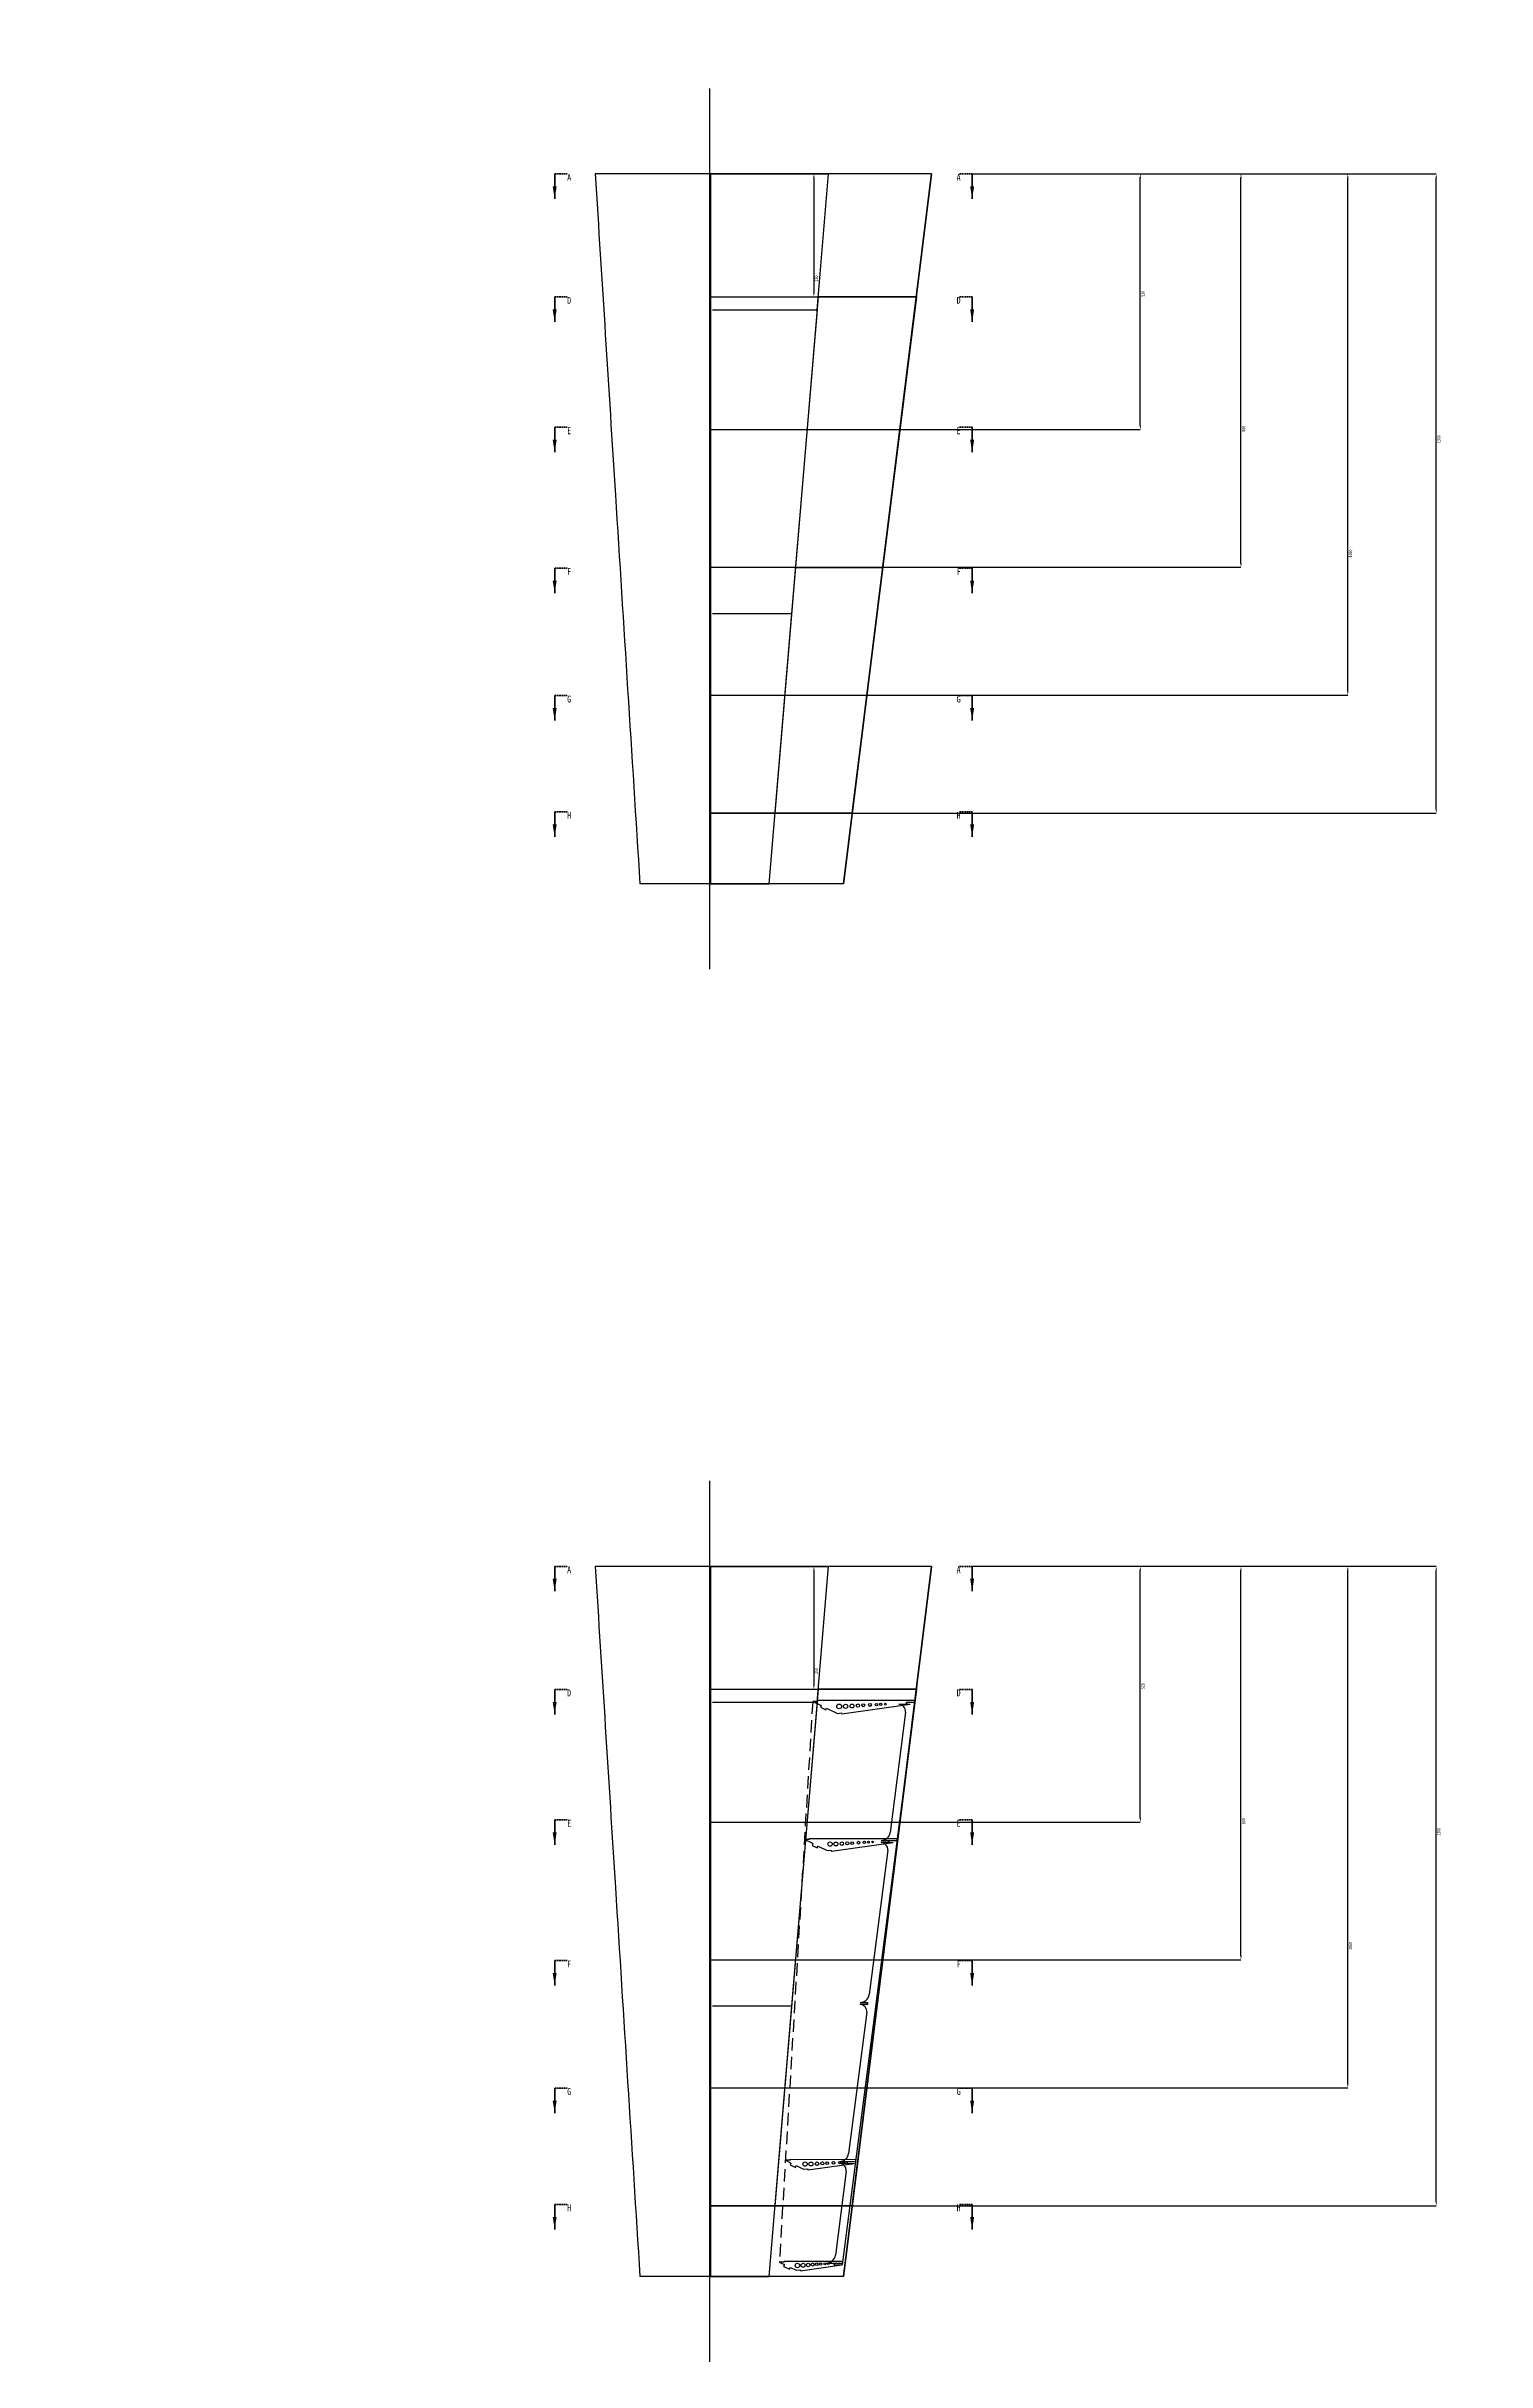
# Model space of a CAD drawing. Header units: millimetres. Extents: x -440 to 4144, y -2607 to 1682.
# Drawn here: x 1024 to 2488, y -2607 to -254 of the extents above; entities that cross this region are included whole.
import ezdxf

# ---------------------------------------------------------------- set-up
doc = ezdxf.new("R2010")
doc.units = ezdxf.units.MM
doc.header["$PDSIZE"] = -1
doc.linetypes.add('DASHED', pattern=[19.05, 12.7, -6.35])
doc.linetypes.add('HIDDEN', pattern=[1.905, 1.27, -0.635])
for name, color, linetype in [('10', 7, 'Continuous'), ('111', 140, 'DASHED'), ('7', 1, 'Continuous'), ('LAYER01', 7, 'Continuous')]:
    doc.layers.add(name, color=color, linetype=linetype)
doc.layers.add('剖面线层', color=2, linetype='Continuous', lineweight=25)
doc.layers.add('细线层', color=4, linetype='Continuous', lineweight=25)
doc.styles.add('SLDTEXTSTYLE5', font='TXT', dxfattribs={"width": 0.7})
doc.dimstyles.new('SLDDIMSTYLE0', dxfattribs={"dimtxt": 3.5, "dimasz": 4.08, "dimexe": 0, "dimexo": 0.0625, "dimgap": 0.875, "dimtad": 2, "dimlfac": 2, "dimrnd": 1e-09, "dimzin": 12, "dimdsep": 46, "dimtxsty": 'SLDTEXTSTYLE5', "dimsah": 1, "dimcen": 0.09, "dimadec": 0, "dimazin": 3, "dimtfac": 1, "dimtofl": 0, "dimtmove": 0, "dimatfit": 3, "dimfxl": 1, "dimfrac": 2, "dimtolj": 1, "dimtzin": 12, "dimarcsym": 0})

# ---------------------------------------------------------------- blocks, each defined once
blk = doc.blocks.new('*D8')
at = {"layer": '10', "color": 0, "lineweight": -2, "transparency": 16777216}
for p, q in [((1699.5, -383.5), (1804.5, -383.5)), ((1804.5, -387.6), (1804.5, -504.5)), ((1699.5, -508.5), (1804.5, -508.5))]:
    blk.add_line(p, q, dxfattribs=at)
at = {"layer": '10', "color": 0, "transparency": 16777216}
for points in [[(1803.8, -387.6), (1805.2, -387.6), (1804.5, -383.5)], [(1803.8, -504.5), (1805.2, -504.5), (1804.5, -508.5)]]:
    blk.add_solid(points, dxfattribs=at)
at = {"layer": 'Defpoints', "color": 0, "transparency": 16777216}
for p in [(1699.4, -383.5), (1699.4, -508.5), (1804.5, -508.5)]:
    blk.add_point(p, dxfattribs=at)
at = {"layer": '10', "color": 0, "transparency": 16777216, "insert": (1805.3, -489.9), "char_height": 3.5, "attachment_point": 2, "rotation": 90, "style": 'SLDTEXTSTYLE5'}
blk.add_mtext('\\A1;250', dxfattribs=at)
blk = doc.blocks.new('*D9')
at = {"layer": '10', "color": 0, "lineweight": -2, "transparency": 16777216}
for p, q in [((1965.4, -383.5), (2136.3, -383.5)), ((2136.3, -639.5), (2136.3, -387.6)), ((1699.5, -643.5), (2136.3, -643.5))]:
    blk.add_line(p, q, dxfattribs=at)
at = {"layer": '10', "color": 0, "transparency": 16777216}
for points in [[(2135.6, -387.6), (2137, -387.6), (2136.3, -383.5)], [(2135.6, -639.5), (2137, -639.5), (2136.3, -643.5)]]:
    blk.add_solid(points, dxfattribs=at)
at = {"layer": 'Defpoints', "color": 0, "transparency": 16777216}
for p in [(1965.4, -383.5), (2136.3, -383.5), (1699.4, -643.5)]:
    blk.add_point(p, dxfattribs=at)
at = {"layer": '10', "color": 0, "transparency": 16777216, "insert": (2137.2, -505.4), "char_height": 3.5, "attachment_point": 2, "rotation": 90, "style": 'SLDTEXTSTYLE5'}
blk.add_mtext('\\A1;520', dxfattribs=at)
blk = doc.blocks.new('*D10')
at = {"layer": '10', "color": 0, "lineweight": -2, "transparency": 16777216}
for p, q in [((1965.4, -383.5), (2238.6, -383.5)), ((2238.6, -779.5), (2238.6, -387.6)), ((1699.5, -783.5), (2238.6, -783.5))]:
    blk.add_line(p, q, dxfattribs=at)
at = {"layer": '10', "color": 0, "transparency": 16777216}
for points in [[(2238, -387.6), (2239.3, -387.6), (2238.6, -383.5)], [(2238, -779.5), (2239.3, -779.5), (2238.6, -783.5)]]:
    blk.add_solid(points, dxfattribs=at)
at = {"layer": 'Defpoints', "color": 0, "transparency": 16777216}
for p in [(1965.4, -383.5), (2238.6, -383.5), (1699.4, -783.5)]:
    blk.add_point(p, dxfattribs=at)
at = {"layer": '10', "color": 0, "transparency": 16777216, "insert": (2239.5, -642.6), "char_height": 3.5, "attachment_point": 2, "rotation": 90, "style": 'SLDTEXTSTYLE5'}
blk.add_mtext('\\A1;800', dxfattribs=at)
blk = doc.blocks.new('*D11')
at = {"layer": '10', "color": 0, "lineweight": -2, "transparency": 16777216}
for p, q in [((1965.4, -383.5), (2347.2, -383.5)), ((2347.2, -909.5), (2347.2, -387.6)), ((1699.5, -913.5), (2347.2, -913.5))]:
    blk.add_line(p, q, dxfattribs=at)
at = {"layer": '10', "color": 0, "transparency": 16777216}
for points in [[(2346.5, -387.6), (2347.9, -387.6), (2347.2, -383.5)], [(2346.5, -909.5), (2347.9, -909.5), (2347.2, -913.5)]]:
    blk.add_solid(points, dxfattribs=at)
at = {"layer": 'Defpoints', "color": 0, "transparency": 16777216}
for p in [(1965.4, -383.5), (2347.2, -383.5), (1699.4, -913.5)]:
    blk.add_point(p, dxfattribs=at)
at = {"layer": '10', "color": 0, "transparency": 16777216, "insert": (2348.1, -769.4), "char_height": 3.5, "attachment_point": 2, "rotation": 90, "style": 'SLDTEXTSTYLE5'}
blk.add_mtext('\\A1;1060', dxfattribs=at)
blk = doc.blocks.new('*D12')
at = {"layer": '10', "color": 0, "lineweight": -2, "transparency": 16777216}
for p, q in [((1965.4, -383.5), (2437.1, -383.5)), ((2437.1, -1029.5), (2437.1, -387.6)), ((1699.5, -1033.5), (2437.1, -1033.5))]:
    blk.add_line(p, q, dxfattribs=at)
at = {"layer": '10', "color": 0, "transparency": 16777216}
for points in [[(2436.4, -387.6), (2437.7, -387.6), (2437.1, -383.5)], [(2436.4, -1029.5), (2437.7, -1029.5), (2437.1, -1033.5)]]:
    blk.add_solid(points, dxfattribs=at)
at = {"layer": 'Defpoints', "color": 0, "transparency": 16777216}
for p in [(1965.4, -383.5), (2437.1, -383.5), (1699.4, -1033.5)]:
    blk.add_point(p, dxfattribs=at)
at = {"layer": '10', "color": 0, "transparency": 16777216, "insert": (2437.9, -653.2), "char_height": 3.5, "attachment_point": 2, "rotation": 90, "style": 'SLDTEXTSTYLE5'}
blk.add_mtext('\\A1;1300', dxfattribs=at)
blk = doc.blocks.new('*D14')
at = {"layer": '10', "color": 0, "lineweight": -2, "transparency": 16777216}
for p, q in [((1699.5, -1799), (1804.5, -1799)), ((1804.5, -1803.1), (1804.5, -1919.9)), ((1699.5, -1924), (1804.5, -1924))]:
    blk.add_line(p, q, dxfattribs=at)
at = {"layer": '10', "color": 0, "transparency": 16777216}
for points in [[(1803.8, -1803.1), (1805.2, -1803.1), (1804.5, -1799)], [(1803.8, -1919.9), (1805.2, -1919.9), (1804.5, -1924)]]:
    blk.add_solid(points, dxfattribs=at)
at = {"layer": 'Defpoints', "color": 0, "transparency": 16777216}
for p in [(1699.4, -1799), (1699.4, -1924), (1804.5, -1924)]:
    blk.add_point(p, dxfattribs=at)
at = {"layer": '10', "color": 0, "transparency": 16777216, "insert": (1805.3, -1905.3), "char_height": 3.5, "attachment_point": 2, "rotation": 90, "style": 'SLDTEXTSTYLE5'}
blk.add_mtext('\\A1;250', dxfattribs=at)
blk = doc.blocks.new('*D15')
at = {"layer": '10', "color": 0, "lineweight": -2, "transparency": 16777216}
for p, q in [((1965.4, -1799), (2136.3, -1799)), ((2136.3, -2054.9), (2136.3, -1803.1)), ((1699.5, -2059), (2136.3, -2059))]:
    blk.add_line(p, q, dxfattribs=at)
at = {"layer": '10', "color": 0, "transparency": 16777216}
for points in [[(2135.6, -1803.1), (2137, -1803.1), (2136.3, -1799)], [(2135.6, -2054.9), (2137, -2054.9), (2136.3, -2059)]]:
    blk.add_solid(points, dxfattribs=at)
at = {"layer": 'Defpoints', "color": 0, "transparency": 16777216}
for p in [(1965.4, -1799), (2136.3, -1799), (1699.4, -2059)]:
    blk.add_point(p, dxfattribs=at)
at = {"layer": '10', "color": 0, "transparency": 16777216, "insert": (2137.2, -1920.9), "char_height": 3.5, "attachment_point": 2, "rotation": 90, "style": 'SLDTEXTSTYLE5'}
blk.add_mtext('\\A1;520', dxfattribs=at)
blk = doc.blocks.new('*D16')
at = {"layer": '10', "color": 0, "lineweight": -2, "transparency": 16777216}
for p, q in [((1965.4, -1799), (2238.6, -1799)), ((2238.6, -2194.9), (2238.6, -1803.1)), ((1699.5, -2199), (2238.6, -2199))]:
    blk.add_line(p, q, dxfattribs=at)
at = {"layer": '10', "color": 0, "transparency": 16777216}
for points in [[(2238, -1803.1), (2239.3, -1803.1), (2238.6, -1799)], [(2238, -2194.9), (2239.3, -2194.9), (2238.6, -2199)]]:
    blk.add_solid(points, dxfattribs=at)
at = {"layer": 'Defpoints', "color": 0, "transparency": 16777216}
for p in [(1965.4, -1799), (2238.6, -1799), (1699.4, -2199)]:
    blk.add_point(p, dxfattribs=at)
at = {"layer": '10', "color": 0, "transparency": 16777216, "insert": (2239.5, -2058.1), "char_height": 3.5, "attachment_point": 2, "rotation": 90, "style": 'SLDTEXTSTYLE5'}
blk.add_mtext('\\A1;800', dxfattribs=at)
blk = doc.blocks.new('*D17')
at = {"layer": '10', "color": 0, "lineweight": -2, "transparency": 16777216}
for p, q in [((3401.2, -399.9), (3506.2, -399.9)), ((3506.2, -404), (3506.2, -520.8)), ((3401.2, -524.9), (3506.2, -524.9)), ((1965.4, -1799), (2347.2, -1799)), ((2347.2, -2324.9), (2347.2, -1803.1)), ((1699.5, -2329), (2347.2, -2329))]:
    blk.add_line(p, q, dxfattribs=at)
at = {"layer": '10', "color": 0, "transparency": 16777216}
for points in [[(3505.5, -404), (3506.9, -404), (3506.2, -399.9)], [(3505.5, -520.8), (3506.9, -520.8), (3506.2, -524.9)], [(2346.5, -1803.1), (2347.9, -1803.1), (2347.2, -1799)], [(2346.5, -2324.9), (2347.9, -2324.9), (2347.2, -2329)]]:
    blk.add_solid(points, dxfattribs=at)
at = {"layer": 'Defpoints', "color": 0, "transparency": 16777216}
for p in [(3401.1, -399.9), (3401.1, -524.9), (3506.2, -524.9), (1965.4, -1799), (2347.2, -1799), (1699.4, -2329)]:
    blk.add_point(p, dxfattribs=at)
at = {"layer": '10', "color": 0, "transparency": 16777216, "char_height": 3.5, "attachment_point": 2, "rotation": 90, "style": 'SLDTEXTSTYLE5'}
for s, insert in [('\\A1;250', (3507.1, -506.2)), ('\\A1;1060', (2348.1, -2184.9))]:
    blk.add_mtext(s, dxfattribs=dict(at, insert=insert))
blk = doc.blocks.new('*D18')
at = {"layer": '10', "color": 0, "lineweight": -2, "transparency": 16777216}
for p, q in [((3667.2, -399.9), (3838.1, -399.9)), ((3838.1, -655.8), (3838.1, -404)), ((3401.2, -659.9), (3838.1, -659.9)), ((1965.4, -1799), (2437.1, -1799)), ((2437.1, -2444.9), (2437.1, -1803.1)), ((1699.5, -2449), (2437.1, -2449))]:
    blk.add_line(p, q, dxfattribs=at)
at = {"layer": '10', "color": 0, "transparency": 16777216}
for points in [[(3837.4, -404), (3838.7, -404), (3838.1, -399.9)], [(3837.4, -655.8), (3838.7, -655.8), (3838.1, -659.9)], [(2436.4, -1803.1), (2437.7, -1803.1), (2437.1, -1799)], [(2436.4, -2444.9), (2437.7, -2444.9), (2437.1, -2449)]]:
    blk.add_solid(points, dxfattribs=at)
at = {"layer": 'Defpoints', "color": 0, "transparency": 16777216}
for p in [(3667.1, -399.9), (3838.1, -399.9), (3401.1, -659.9), (1965.4, -1799), (2437.1, -1799), (1699.4, -2449)]:
    blk.add_point(p, dxfattribs=at)
at = {"layer": '10', "color": 0, "transparency": 16777216, "char_height": 3.5, "attachment_point": 2, "rotation": 90, "style": 'SLDTEXTSTYLE5'}
for s, insert in [('\\A1;520', (3838.9, -521.7)), ('\\A1;1300', (2437.9, -2068.7))]:
    blk.add_mtext(s, dxfattribs=dict(at, insert=insert))
blk = doc.blocks.new('*D21')
at = {"layer": '10', "color": 0, "lineweight": -2, "transparency": 16777216}
for p, q in [((323.5, 788.7), (428.5, 788.7)), ((428.5, 784.6), (428.5, 667.8)), ((428.5, 663.7), (428.5, 663.7)), ((3667.2, -399.9), (4138.8, -399.9)), ((4138.8, -1045.8), (4138.8, -404)), ((3401.2, -1049.9), (4138.8, -1049.9))]:
    blk.add_line(p, q, dxfattribs=at)
at = {"layer": '10', "color": 0, "transparency": 16777216}
for points in [[(427.8, 784.6), (429.2, 784.6), (428.5, 788.7)], [(427.8, 667.8), (429.2, 667.8), (428.5, 663.7)], [(4138.1, -404), (4139.5, -404), (4138.8, -399.9)], [(4138.1, -1045.8), (4139.5, -1045.8), (4138.8, -1049.9)]]:
    blk.add_solid(points, dxfattribs=at)
at = {"layer": 'Defpoints', "color": 0, "transparency": 16777216}
for p in [(323.4, 788.7), (428.5, 663.7), (428.5, 663.7), (3667.1, -399.9), (4138.8, -399.9), (3401.1, -1049.9)]:
    blk.add_point(p, dxfattribs=at)
at = {"layer": '10', "color": 0, "transparency": 16777216, "char_height": 3.5, "rotation": 90, "style": 'SLDTEXTSTYLE5'}
for s, insert, attachment_point in [('\\A1;250', (431.2, 726.2), 5), ('\\A1;1300', (4139.7, -669.5), 2)]:
    blk.add_mtext(s, dxfattribs=dict(at, insert=insert, attachment_point=attachment_point))

msp = doc.modelspace()

# ---------------------------------------------------------------- linework, layer by layer
at = {"color": 7, "linetype": 'HIDDEN', "lineweight": 35}
for p, q in [((1541.0307, -383.5354), (1553.7307, -383.5354)), ((1965.3705, -383.5354), (1952.6705, -383.5354)), ((1541.0307, -508.6493), (1553.7307, -508.6493)), ((1965.3705, -508.6493), (1952.6705, -508.6493)), ((1541.0307, -641.1934), (1553.7307, -641.1934)), ((1965.3705, -641.1934), (1952.6705, -641.1934)), ((1541.0307, -784.265), (1553.7307, -784.265)), ((1965.3705, -784.265), (1952.6705, -784.265)), ((1541.0307, -913.8748), (1553.7307, -913.8748)), ((1965.3705, -913.8748), (1952.6705, -913.8748)), ((1541.0307, -1032.1556), (1553.7307, -1032.1556)), ((1965.3705, -1032.1556), (1952.6705, -1032.1556)), ((1541.0307, -1799.0092), (1553.7307, -1799.0092)), ((1965.3705, -1799.0092), (1952.6705, -1799.0092)), ((1541.0307, -1924.1231), (1553.7307, -1924.1231)), ((1965.3705, -1924.1231), (1952.6705, -1924.1231)), ((1541.0307, -2056.6671), (1553.7307, -2056.6671)), ((1965.3705, -2056.6671), (1952.6705, -2056.6671)), ((1541.0307, -2199.7387), (1553.7307, -2199.7387)), ((1965.3705, -2199.7387), (1952.6705, -2199.7387)), ((1541.0307, -2329.3486), (1553.7307, -2329.3486)), ((1965.3705, -2329.3486), (1952.6705, -2329.3486)), ((1541.0307, -2447.6294), (1553.7307, -2447.6294)), ((1965.3705, -2447.6294), (1952.6705, -2447.6294))]:
    msp.add_line(p, q, dxfattribs=at)
at = {"color": 7, "linetype": 'Continuous', "lineweight": 35}
for p, q in [((1541.0307, -383.5354), (1541.0307, -408.9354)), ((1965.3705, -383.5354), (1965.3705, -408.9354)), ((1541.0307, -508.6493), (1541.0307, -534.0493)), ((1965.3705, -508.6493), (1965.3705, -534.0493)), ((1541.0307, -641.1934), (1541.0307, -666.5934)), ((1965.3705, -641.1934), (1965.3705, -666.5934)), ((1541.0307, -784.265), (1541.0307, -809.665)), ((1965.3705, -784.265), (1965.3705, -809.665)), ((1541.0307, -913.8748), (1541.0307, -939.2748)), ((1965.3705, -913.8748), (1965.3705, -939.2748)), ((1541.0307, -1032.1556), (1541.0307, -1057.5556)), ((1965.3705, -1032.1556), (1965.3705, -1057.5556)), ((1541.0307, -1799.0092), (1541.0307, -1824.4092)), ((1965.3705, -1799.0092), (1965.3705, -1824.4092)), ((1541.0307, -1924.1231), (1541.0307, -1949.5231)), ((1965.3705, -1924.1231), (1965.3705, -1949.5231)), ((1541.0307, -2056.6671), (1541.0307, -2082.0671)), ((1965.3705, -2056.6671), (1965.3705, -2082.0671)), ((1541.0307, -2199.7387), (1541.0307, -2225.1387)), ((1965.3705, -2199.7387), (1965.3705, -2225.1387)), ((1541.0307, -2329.3486), (1541.0307, -2354.7486)), ((1965.3705, -2329.3486), (1965.3705, -2354.7486)), ((1541.0307, -2447.6294), (1541.0307, -2473.0294)), ((1965.3705, -2447.6294), (1965.3705, -2473.0294))]:
    msp.add_line(p, q, dxfattribs=at)
at = {"color": 7, "linetype": 'Continuous', "lineweight": 25}
for p, q in [((1699.393, -383.5354), (1699.393, -1105.267)), ((1924.1863, -383.5354), (1834.6029, -1105.267)), ((1834.6068, -1105.267), (1924.1863, -383.5354)), ((1699.393, -1799.0092), (1699.393, -2520.7408)), ((1924.1863, -1799.0092), (1834.6029, -2520.7408)), ((1834.6068, -2520.7408), (1924.1863, -1799.0092))]:
    msp.add_line(p, q, dxfattribs=at)
for p, q in [((1803.2711, -1936.257), (1812.0448, -1940.5362)), ((1808.0526, -1936.2755), (1803.2711, -1936.257)), ((1808.0568, -1935.1924), (1808.0526, -1936.2755)), ((1812.0448, -1940.5362), (1811.1681, -1942.3338)), ((1811.1681, -1942.3338), (1816.5867, -1944.9766)), ((1816.5867, -1944.9766), (1817.4635, -1943.179)), ((1817.4635, -1943.179), (1828.371, -1948.499)), ((1828.371, -1948.499), (1832.6653, -1947.9436)), ((1832.6653, -1947.9436), (1832.818, -1949.0026)), ((1799.6101, -2076.6703), (1794.8287, -2076.6517)), ((1799.6143, -2075.5871), (1799.6101, -2076.6703)), ((1803.4786, -2080.8706), (1802.6019, -2082.6682)), ((1802.6019, -2082.6682), (1807.9947, -2085.2984)), ((1807.9947, -2085.2984), (1808.8714, -2083.5009)), ((1817.9408, -2087.9243), (1822.235, -2087.3688)), ((1822.235, -2087.3688), (1822.3878, -2088.4279)), ((1780.2823, -2402.7462), (1775.501, -2402.7091)), ((1780.2907, -2401.6631), (1780.2823, -2402.7462)), ((1781.2351, -2405.5334), (1780.3513, -2407.3275)), ((1780.3513, -2407.3275), (1785.7339, -2409.9787)), ((1785.7339, -2409.9787), (1786.6176, -2408.1845)), ((1794.0274, -2411.8342), (1798.3237, -2411.2954)), ((1798.3237, -2411.2954), (1798.4723, -2412.355)), ((1769.3768, -2506.255), (1774.6913, -2508.8471)), ((1774.1582, -2506.2736), (1769.3768, -2506.255)), ((1773.8146, -2510.6447), (1774.6913, -2508.8471)), ((1773.8146, -2510.6447), (1779.837, -2513.582)), ((1774.1624, -2505.1904), (1774.1582, -2506.2736)), ((1779.837, -2513.582), (1780.7137, -2511.7844)), ((1780.7137, -2511.7844), (1786.47, -2514.5919)), ((1786.47, -2514.5919), (1790.7642, -2514.0365)), ((1790.7642, -2514.0365), (1790.9169, -2515.0955))]:
    msp.add_line(p, q)
for centre, radius in [((1830.2266, -1941.4062), 2.433), ((1836.678, -1941.3204), 2.1747), ((1843.2436, -1941.0073), 1.9313), ((1849.2342, -1940.5856), 1.7229), ((1854.635, -1940.2379), 1.5021), ((1861.4693, -1939.8184), 1.5021), ((1868.1185, -1939.5651), 1.2655), ((1872.4676, -1939.269), 1.0897), ((1877.1229, -1939.0749), 0.9341), ((1820.935, -2081.3598), 2.2462), ((1826.891, -2081.2806), 2.0077), ((1832.9525, -2080.9916), 1.783), ((1838.4831, -2080.6023), 1.5906), ((1843.4692, -2080.2812), 1.3868), ((1849.7786, -2079.894), 1.3868), ((1855.9173, -2079.6601), 1.1683), ((1859.9325, -2079.3868), 1.006), ((1864.2303, -2079.2076), 0.8624), ((1795.5667, -2406.6117), 2.2462), ((1801.523, -2406.5504), 2.0077), ((1807.5853, -2406.2796), 1.783), ((1813.117, -2405.907), 1.5906), ((1818.1041, -2405.601), 1.3868), ((1824.4147, -2405.2328), 1.3868), ((1830.554, -2405.0175), 1.1683), ((1834.57, -2404.7562), 1.006), ((1787.7764, -2509.6895), 2.2462), ((1793.5637, -2509.5054), 2.0077), ((1798.7197, -2509.1213), 1.783), ((1803.1959, -2508.7169), 1.5906), ((1807.5636, -2508.48), 1.3868), ((1811.3501, -2508.2827), 1.1683), ((1815.5112, -2508.122), 1.006), ((1819.0926, -2507.8972), 0.8624)]:
    msp.add_circle(centre, radius)
for points, knots in [([(1582.2255, -383.5354), (1589.0757, -492.3915), (1604.2151, -732.9679), (1619.3567, -973.5459), (1627.647, -1105.267)], [0, 0, 0, 0, 0.452480436, 1, 1, 1, 1]), ([(1699.393, -383.5354), (1694.4994, -383.5354), (1684.7126, -383.5354), (1670.0753, -383.5354), (1655.5374, -383.5354), (1642.9307, -383.5354), (1632.2374, -383.5354), (1623.4155, -383.5354), (1614.7526, -383.5354), (1606.3357, -383.5354), (1599.0925, -383.5354), (1592.9613, -383.5354), (1588.7859, -383.5354), (1585.6891, -383.5354), (1583.8423, -383.5354), (1582.7517, -383.5354), (1582.2068, -383.5354), (1582.283, -383.5354), (1582.3016, -383.5354)], [0, 0, 0, 0, 0.114421215, 0.228833627, 0.343243313, 0.457649044, 0.529566803, 0.601482366, 0.673394331, 0.745295811, 0.817191143, 0.868258885, 0.919316085, 0.944854729, 0.970376397, 0.983140887, 0.995898702, 1, 1, 1, 1]), ([(1924.1863, -383.5354), (1923.0503, -383.5354), (1921.0675, -383.5354), (1918.2596, -383.5354), (1915.7672, -383.5354), (1913.2816, -383.5354), (1910.7895, -383.5354), (1908.2929, -383.5354), (1905.7926, -383.5354), (1903.2915, -383.5354), (1899.9552, -383.5354), (1895.7904, -383.5354), (1890.7986, -383.5354), (1885.8109, -383.5354), (1880.8275, -383.5354), (1875.8446, -383.5354), (1870.8617, -383.5354), (1865.8856, -383.5354), (1860.9166, -383.5354), (1855.9517, -383.5354), (1850.9792, -383.5354), (1845.9966, -383.5354), (1840.9983, -383.5354), (1835.9823, -383.5354), (1830.9812, -383.5354), (1825.9949, -383.5354), (1821.0243, -383.5354), (1816.0348, -383.5354), (1811.0259, -383.5354), (1805.9991, -383.5354), (1800.9545, -383.5354), (1795.9203, -383.5354), (1790.8991, -383.5354), (1785.8931, -383.5354), (1780.8756, -383.5354), (1775.8477, -383.5354), (1770.8096, -383.5354), (1765.7623, -383.5354), (1760.7173, -383.5354), (1755.6766, -383.5354), (1750.6414, -383.5354), (1745.6023, -383.5354), (1740.5596, -383.5354), (1735.5131, -383.5354), (1730.4628, -383.5354), (1725.407, -383.5354), (1720.3479, -383.5354), (1715.2861, -383.5354), (1708.3009, -383.5354), (1703.0046, -383.5354), (1699.393, -383.5354)], [0, 0, 0, 0, 0.015987774, 0.027603423, 0.039037682, 0.050468654, 0.061901065, 0.073332522, 0.084764442, 0.096196547, 0.107635555, 0.13049922, 0.153355397, 0.176207116, 0.199054455, 0.221907143, 0.24476251, 0.267624717, 0.290371373, 0.313115788, 0.335849145, 0.358586315, 0.381317376, 0.404055046, 0.426798515, 0.449053993, 0.471304814, 0.493555415, 0.515804196, 0.538055804, 0.560305634, 0.58256543, 0.604458081, 0.626342623, 0.64822472, 0.670106377, 0.69199188, 0.713881813, 0.735775608, 0.757534826, 0.779287847, 0.80103746, 0.82278231, 0.844525637, 0.866279057, 0.888033004, 0.909820868, 0.931599156, 0.953379782, 1, 1, 1, 1]), ([(1699.393, -1105.267), (1696.9785, -1105.267), (1692.1487, -1105.267), (1684.9411, -1105.267), (1677.7597, -1105.267), (1670.6271, -1105.267), (1663.6032, -1105.267), (1656.7049, -1105.267), (1649.9682, -1105.267), (1643.4174, -1105.267), (1638.1157, -1105.267), (1633.9771, -1105.267), (1631.4379, -1105.267), (1629.5424, -1105.267), (1628.459, -1105.267), (1627.8117, -1105.267), (1627.6432, -1105.267), (1627.6552, -1105.267), (1627.6593, -1105.267)], [0, 0, 0, 0, 0.091282733, 0.182593983, 0.273904169, 0.365213485, 0.456521338, 0.546197327, 0.635867441, 0.725521707, 0.815154966, 0.866098502, 0.917031831, 0.942508088, 0.967954439, 0.980675575, 0.993358599, 1, 1, 1, 1]), ([(1834.6029, -1105.267), (1833.663, -1105.267), (1832.1075, -1105.267), (1829.9179, -1105.267), (1828.0276, -1105.267), (1826.0901, -1105.267), (1824.1116, -1105.267), (1822.1003, -1105.267), (1820.0703, -1105.267), (1818.0274, -1105.267), (1815.9784, -1105.267), (1813.9252, -1105.267), (1811.8697, -1105.267), (1809.8157, -1105.267), (1807.7645, -1105.267), (1805.7194, -1105.267), (1803.6849, -1105.267), (1801.6561, -1105.267), (1799.632, -1105.267), (1797.6074, -1105.267), (1795.5836, -1105.267), (1793.5661, -1105.267), (1791.5578, -1105.267), (1789.5626, -1105.267), (1787.5785, -1105.267), (1785.6045, -1105.267), (1783.6415, -1105.267), (1781.6873, -1105.267), (1779.7373, -1105.267), (1777.7935, -1105.267), (1775.8487, -1105.267), (1773.9043, -1105.267), (1771.9582, -1105.267), (1770.0095, -1105.267), (1768.0572, -1105.267), (1766.1012, -1105.267), (1764.1422, -1105.267), (1762.179, -1105.267), (1760.2129, -1105.267), (1758.2411, -1105.267), (1756.2656, -1105.267), (1754.2834, -1105.267), (1752.2951, -1105.267), (1750.2996, -1105.267), (1748.2995, -1105.267), (1746.2926, -1105.267), (1744.2789, -1105.267), (1742.2574, -1105.267), (1740.2302, -1105.267), (1738.1982, -1105.267), (1736.1628, -1105.267), (1734.1239, -1105.267), (1732.083, -1105.267), (1730.0396, -1105.267), (1727.9959, -1105.267), (1725.9509, -1105.267), (1723.9053, -1105.267), (1721.8596, -1105.267), (1719.8133, -1105.267), (1717.7678, -1105.267), (1715.723, -1105.267), (1713.6788, -1105.267), (1711.6366, -1105.267), (1709.5953, -1105.267), (1707.5563, -1105.267), (1705.5191, -1105.267), (1702.7983, -1105.267), (1700.7567, -1105.267), (1699.393, -1105.267)], [0, 0, 0, 0, 0.021867996, 0.036012504, 0.050482126, 0.065293002, 0.080397989, 0.095745459, 0.111246988, 0.126833271, 0.142460904, 0.158149523, 0.173846365, 0.189536055, 0.205222915, 0.220855512, 0.236404571, 0.251884218, 0.267342951, 0.282811523, 0.29828455, 0.313684191, 0.328989952, 0.344186772, 0.359235084, 0.374199734, 0.38905302, 0.403778455, 0.418429608, 0.433029539, 0.447541333, 0.462051728, 0.476527693, 0.490970629, 0.505409573, 0.519851961, 0.534267937, 0.548677804, 0.563091264, 0.577496319, 0.591911719, 0.6063353, 0.620784083, 0.635258709, 0.649753866, 0.664250057, 0.678789842, 0.693374353, 0.707975566, 0.722597265, 0.737228603, 0.751868965, 0.766511895, 0.781157323, 0.795806802, 0.81042998, 0.825067448, 0.839698589, 0.854306279, 0.868926856, 0.883521629, 0.898100686, 0.91269097, 0.92723223, 0.941783414, 0.956317678, 0.970820089, 1, 1, 1, 1]), ([(1582.2255, -1799.0092), (1589.0757, -1907.8653), (1604.2151, -2148.4416), (1619.3567, -2389.0196), (1627.647, -2520.7408)], [0, 0, 0, 0, 0.452480436, 1, 1, 1, 1]), ([(1699.393, -1799.0092), (1694.4994, -1799.0092), (1684.7126, -1799.0092), (1670.0753, -1799.0092), (1655.5374, -1799.0092), (1642.9307, -1799.0092), (1632.2374, -1799.0092), (1623.4155, -1799.0092), (1614.7526, -1799.0092), (1606.3357, -1799.0092), (1599.0925, -1799.0092), (1592.9613, -1799.0092), (1588.7859, -1799.0092), (1585.6891, -1799.0092), (1583.8423, -1799.0092), (1582.7517, -1799.0092), (1582.2068, -1799.0092), (1582.283, -1799.0092), (1582.3016, -1799.0092)], [0, 0, 0, 0, 0.114421215, 0.228833627, 0.343243313, 0.457649044, 0.529566803, 0.601482366, 0.673394331, 0.745295811, 0.817191143, 0.868258885, 0.919316085, 0.944854729, 0.970376397, 0.983140887, 0.995898702, 1, 1, 1, 1]), ([(1924.1863, -1799.0092), (1923.0503, -1799.0092), (1921.0675, -1799.0092), (1918.2596, -1799.0092), (1915.7672, -1799.0092), (1913.2816, -1799.0092), (1910.7895, -1799.0092), (1908.2929, -1799.0092), (1905.7926, -1799.0092), (1903.2915, -1799.0092), (1899.9552, -1799.0092), (1895.7904, -1799.0092), (1890.7986, -1799.0092), (1885.8109, -1799.0092), (1880.8275, -1799.0092), (1875.8446, -1799.0092), (1870.8617, -1799.0092), (1865.8856, -1799.0092), (1860.9166, -1799.0092), (1855.9517, -1799.0092), (1850.9792, -1799.0092), (1845.9966, -1799.0092), (1840.9983, -1799.0092), (1835.9823, -1799.0092), (1830.9812, -1799.0092), (1825.9949, -1799.0092), (1821.0243, -1799.0092), (1816.0348, -1799.0092), (1811.0259, -1799.0092), (1805.9991, -1799.0092), (1800.9545, -1799.0092), (1795.9203, -1799.0092), (1790.8991, -1799.0092), (1785.8931, -1799.0092), (1780.8756, -1799.0092), (1775.8477, -1799.0092), (1770.8096, -1799.0092), (1765.7623, -1799.0092), (1760.7173, -1799.0092), (1755.6766, -1799.0092), (1750.6414, -1799.0092), (1745.6023, -1799.0092), (1740.5596, -1799.0092), (1735.5131, -1799.0092), (1730.4628, -1799.0092), (1725.407, -1799.0092), (1720.3479, -1799.0092), (1715.2861, -1799.0092), (1708.3009, -1799.0092), (1703.0046, -1799.0092), (1699.393, -1799.0092)], [0, 0, 0, 0, 0.015987774, 0.027603423, 0.039037682, 0.050468654, 0.061901065, 0.073332522, 0.084764442, 0.096196547, 0.107635555, 0.13049922, 0.153355397, 0.176207116, 0.199054455, 0.221907143, 0.24476251, 0.267624717, 0.290371373, 0.313115788, 0.335849145, 0.358586315, 0.381317376, 0.404055046, 0.426798515, 0.449053993, 0.471304814, 0.493555415, 0.515804196, 0.538055804, 0.560305634, 0.58256543, 0.604458081, 0.626342623, 0.64822472, 0.670106377, 0.69199188, 0.713881813, 0.735775608, 0.757534826, 0.779287847, 0.80103746, 0.82278231, 0.844525637, 0.866279057, 0.888033004, 0.909820868, 0.931599156, 0.953379782, 1, 1, 1, 1]), ([(1699.393, -2520.7408), (1696.9785, -2520.7408), (1692.1487, -2520.7408), (1684.9411, -2520.7408), (1677.7597, -2520.7408), (1670.6271, -2520.7408), (1663.6032, -2520.7408), (1656.7049, -2520.7408), (1649.9682, -2520.7408), (1643.4174, -2520.7408), (1638.1157, -2520.7408), (1633.9771, -2520.7408), (1631.4379, -2520.7408), (1629.5424, -2520.7408), (1628.459, -2520.7408), (1627.8117, -2520.7408), (1627.6432, -2520.7408), (1627.6552, -2520.7408), (1627.6593, -2520.7408)], [0, 0, 0, 0, 0.091282733, 0.182593983, 0.273904169, 0.365213485, 0.456521338, 0.546197327, 0.635867441, 0.725521707, 0.815154966, 0.866098502, 0.917031831, 0.942508088, 0.967954439, 0.980675575, 0.993358599, 1, 1, 1, 1]), ([(1834.6029, -2520.7408), (1833.663, -2520.7408), (1832.1075, -2520.7408), (1829.9179, -2520.7408), (1828.0276, -2520.7408), (1826.0901, -2520.7408), (1824.1116, -2520.7408), (1822.1003, -2520.7408), (1820.0703, -2520.7408), (1818.0274, -2520.7408), (1815.9784, -2520.7408), (1813.9252, -2520.7408), (1811.8697, -2520.7408), (1809.8157, -2520.7408), (1807.7645, -2520.7408), (1805.7194, -2520.7408), (1803.6849, -2520.7408), (1801.6561, -2520.7408), (1799.632, -2520.7408), (1797.6074, -2520.7408), (1795.5836, -2520.7408), (1793.5661, -2520.7408), (1791.5578, -2520.7408), (1789.5626, -2520.7408), (1787.5785, -2520.7408), (1785.6045, -2520.7408), (1783.6415, -2520.7408), (1781.6873, -2520.7408), (1779.7373, -2520.7408), (1777.7935, -2520.7408), (1775.8487, -2520.7408), (1773.9043, -2520.7408), (1771.9582, -2520.7408), (1770.0095, -2520.7408), (1768.0572, -2520.7408), (1766.1012, -2520.7408), (1764.1422, -2520.7408), (1762.179, -2520.7408), (1760.2129, -2520.7408), (1758.2411, -2520.7408), (1756.2656, -2520.7408), (1754.2834, -2520.7408), (1752.2951, -2520.7408), (1750.2996, -2520.7408), (1748.2995, -2520.7408), (1746.2926, -2520.7408), (1744.2789, -2520.7408), (1742.2574, -2520.7408), (1740.2302, -2520.7408), (1738.1982, -2520.7408), (1736.1628, -2520.7408), (1734.1239, -2520.7408), (1732.083, -2520.7408), (1730.0396, -2520.7408), (1727.9959, -2520.7408), (1725.9509, -2520.7408), (1723.9053, -2520.7408), (1721.8596, -2520.7408), (1719.8133, -2520.7408), (1717.7678, -2520.7408), (1715.723, -2520.7408), (1713.6788, -2520.7408), (1711.6366, -2520.7408), (1709.5953, -2520.7408), (1707.5563, -2520.7408), (1705.5191, -2520.7408), (1702.7983, -2520.7408), (1700.7567, -2520.7408), (1699.393, -2520.7408)], [0, 0, 0, 0, 0.021867996, 0.036012504, 0.050482126, 0.065293002, 0.080397989, 0.095745459, 0.111246988, 0.126833271, 0.142460904, 0.158149523, 0.173846365, 0.189536055, 0.205222915, 0.220855512, 0.236404571, 0.251884218, 0.267342951, 0.282811523, 0.29828455, 0.313684191, 0.328989952, 0.344186772, 0.359235084, 0.374199734, 0.38905302, 0.403778455, 0.418429608, 0.433029539, 0.447541333, 0.462051728, 0.476527693, 0.490970629, 0.505409573, 0.519851961, 0.534267937, 0.548677804, 0.563091264, 0.577496319, 0.591911719, 0.6063353, 0.620784083, 0.635258709, 0.649753866, 0.664250057, 0.678789842, 0.693374353, 0.707975566, 0.722597265, 0.737228603, 0.751868965, 0.766511895, 0.781157323, 0.795806802, 0.81042998, 0.825067448, 0.839698589, 0.854306279, 0.868926856, 0.883521629, 0.898100686, 0.91269097, 0.92723223, 0.941783414, 0.956317678, 0.970820089, 1, 1, 1, 1])]:
    msp.add_open_spline(points, degree=3, knots=knots, dxfattribs=at)
at = {"color": 7, "linetype": 'Continuous', "lineweight": 35}
for points in [[(1541.0307, -408.9354), (1543.0627, -396.2354), (1538.9987, -396.2354)], [(1965.3705, -408.9354), (1967.4025, -396.2354), (1963.3385, -396.2354)], [(1541.0307, -534.0493), (1543.0627, -521.3493), (1538.9987, -521.3493)], [(1965.3705, -534.0493), (1967.4025, -521.3493), (1963.3385, -521.3493)], [(1541.0307, -666.5934), (1543.0627, -653.8934), (1538.9987, -653.8934)], [(1965.3705, -666.5934), (1967.4025, -653.8934), (1963.3385, -653.8934)], [(1541.0307, -809.665), (1543.0627, -796.965), (1538.9987, -796.965)], [(1965.3705, -809.665), (1967.4025, -796.965), (1963.3385, -796.965)], [(1541.0307, -939.2748), (1543.0627, -926.5748), (1538.9987, -926.5748)], [(1965.3705, -939.2748), (1967.4025, -926.5748), (1963.3385, -926.5748)], [(1541.0307, -1057.5556), (1543.0627, -1044.8556), (1538.9987, -1044.8556)], [(1965.3705, -1057.5556), (1967.4025, -1044.8556), (1963.3385, -1044.8556)], [(1541.0307, -1824.4092), (1543.0627, -1811.7092), (1538.9987, -1811.7092)], [(1965.3705, -1824.4092), (1967.4025, -1811.7092), (1963.3385, -1811.7092)], [(1541.0307, -1949.5231), (1543.0627, -1936.8231), (1538.9987, -1936.8231)], [(1965.3705, -1949.5231), (1967.4025, -1936.8231), (1963.3385, -1936.8231)], [(1541.0307, -2082.0671), (1543.0627, -2069.3671), (1538.9987, -2069.3671)], [(1965.3705, -2082.0671), (1967.4025, -2069.3671), (1963.3385, -2069.3671)], [(1541.0307, -2225.1387), (1543.0627, -2212.4387), (1538.9987, -2212.4387)], [(1965.3705, -2225.1387), (1967.4025, -2212.4387), (1963.3385, -2212.4387)], [(1541.0307, -2354.7486), (1543.0627, -2342.0486), (1538.9987, -2342.0486)], [(1965.3705, -2354.7486), (1967.4025, -2342.0486), (1963.3385, -2342.0486)], [(1541.0307, -2473.0294), (1543.0627, -2460.3294), (1538.9987, -2460.3294)], [(1965.3705, -2473.0294), (1967.4025, -2460.3294), (1963.3385, -2460.3294)]]:
    msp.add_solid(points, dxfattribs=at)
at = {"layer": '10'}
for p, q in [((1698.2798, -296.78), (1698.2798, -1192.0224)), ((1698.2798, -1712.2537), (1698.2798, -2607.4962))]:
    msp.add_line(p, q, dxfattribs=at)
for p in [(1699.393, -508.5354), (1699.393, -643.5354), (1699.393, -783.5354), (1699.393, -913.5354), (1699.393, -1033.5354), (1699.393, -1924.0092), (1699.393, -2059.0092), (1699.393, -2199.0092), (1699.393, -2329.0092), (1699.393, -2449.0092)]:
    msp.add_point(p, dxfattribs=at)
at = {"layer": '111'}
msp.add_line((1803.2711, -1936.257), (1769.3768, -2506.255), dxfattribs=at)
at = {"layer": '7'}
for p, q in [((1699.393, -1105.267), (1699.393, -383.5354)), ((1699.393, -383.5354), (1742.2407, -383.5354)), ((1742.2407, -383.5354), (1819.3984, -383.5354)), ((1807.7624, -521.7252), (1819.3984, -383.5354)), ((1701.393, -521.7252), (1807.7624, -521.7252)), ((1807.7624, -521.7252), (1781.7704, -830.4062)), ((1701.3939, -830.4062), (1781.7704, -830.4062)), ((1781.7704, -830.4062), (1758.6262, -1105.267)), ((1699.393, -1105.267), (1758.6262, -1105.267)), ((1699.393, -2520.7407), (1699.393, -1799.0092)), ((1699.393, -1799.0092), (1742.2407, -1799.0092)), ((1742.2407, -1799.0092), (1819.3984, -1799.0092)), ((1807.7624, -1937.199), (1819.3984, -1799.0092)), ((1701.393, -1937.199), (1807.7624, -1937.199)), ((1807.7624, -1937.199), (1781.7704, -2245.88)), ((1907.0338, -1937.199), (1833.1658, -2509.1931)), ((1897.7514, -1947.1227), (1881.9276, -2069.6532)), ((1890.776, -1939.1822), (1898.776, -1939.1886)), ((1898.776, -1939.1886), (1898.7776, -1937.1924)), ((1898.7776, -1937.1924), (1907.0338, -1937.199)), ((1879.6206, -2087.5175), (1860.6508, -2234.4099)), ((1880.6453, -2079.5834), (1872.6453, -2079.577)), ((1872.903, -2077.5809), (1880.6469, -2077.5871)), ((1880.6453, -2079.5834), (1880.6469, -2077.5871)), ((1701.3939, -2245.88), (1781.7704, -2245.88)), ((1781.7704, -2245.88), (1758.6262, -2520.7407)), ((1858.3438, -2252.2742), (1839.7886, -2395.9551)), ((1859.3684, -2244.3401), (1851.3684, -2244.3337)), ((1851.6262, -2242.3376), (1859.37, -2242.3438)), ((1859.3684, -2244.3401), (1859.37, -2242.3438)), ((1837.4816, -2413.8194), (1826.4387, -2499.3324)), ((1838.5062, -2405.8853), (1830.5062, -2405.8789)), ((1830.764, -2403.8828), (1838.5078, -2403.889)), ((1838.5062, -2405.8853), (1838.5078, -2403.889)), ((1817.4235, -2507.1842), (1825.1674, -2507.1904)), ((1825.1658, -2509.1867), (1825.1674, -2507.1904)), ((1825.1658, -2509.1867), (1833.1658, -2509.1931)), ((1699.393, -2520.7407), (1758.6262, -2520.7407))]:
    msp.add_line(p, q, dxfattribs=at)
for centre, radius, start, end in [((1890.3094, -1946.6261), 7.4585, 356.1823719, 86.4133061), ((1872.9868, -2068.5758), 9.0056, 269.4672397, 353.1284383), ((1872.1787, -2087.0209), 7.4585, 356.1823719, 86.4133061), ((1851.7099, -2233.3324), 9.0056, 269.4672397, 353.1284383), ((1850.9018, -2251.7776), 7.4585, 356.1823719, 86.4133061), ((1830.8478, -2394.8776), 9.0056, 269.4672397, 353.1284383), ((1830.0396, -2413.3228), 7.4585, 356.1823719, 86.4133061), ((1817.5073, -2498.179), 9.0056, 269.4672397, 353.1284383)]:
    msp.add_arc(centre, radius, start, end, dxfattribs=at)
at = {"layer": 'LAYER01'}
for p, q in [((1808.0568, -1935.1924), (1907.0338, -1935.1924)), ((1832.8135, -1948.9813), (1902.465, -1939.1924)), ((1898.7776, -1937.1924), (1907.0338, -1937.1924)), ((1898.7776, -1937.1924), (1898.7776, -1939.1924)), ((1898.7776, -1939.1924), (1902.465, -1939.1924)), ((1907.0338, -1935.1924), (1907.0338, -1937.1924)), ((1803.4786, -2080.8706), (1794.8287, -2076.6517)), ((1799.6143, -2075.5871), (1888.903, -2075.5871)), ((1808.8714, -2083.5009), (1817.9408, -2087.9243)), ((1822.3832, -2088.4065), (1885.1365, -2079.5871)), ((1880.6469, -2077.5871), (1888.903, -2077.5871)), ((1880.6469, -2077.5871), (1880.6469, -2079.5871)), ((1880.6469, -2079.5871), (1885.1365, -2079.5871)), ((1888.903, -2075.5871), (1888.903, -2077.5871)), ((1781.2351, -2405.5334), (1775.501, -2402.7091)), ((1780.2907, -2401.6631), (1846.7717, -2401.9211)), ((1786.6176, -2408.1845), (1794.0274, -2411.8342)), ((1798.4679, -2412.3336), (1845.4544, -2405.916)), ((1838.5078, -2403.889), (1838.5001, -2405.889)), ((1838.5001, -2405.889), (1845.4544, -2405.916)), ((1838.5078, -2403.889), (1846.7639, -2403.921)), ((1846.7717, -2401.9211), (1846.7639, -2403.921)), ((1774.1624, -2505.1904), (1833.4235, -2505.1904)), ((1790.9124, -2515.0742), (1832.7775, -2509.1904)), ((1825.1674, -2507.1904), (1833.4235, -2507.1904)), ((1825.1674, -2507.1904), (1825.1674, -2509.1904)), ((1825.1674, -2509.1904), (1832.7775, -2509.1904)), ((1833.4235, -2505.1904), (1833.4235, -2507.1904))]:
    msp.add_line(p, q, dxfattribs=at)
at = {"layer": '剖面线层'}
for p, q in [((1699.393, -1033.5354), (1699.393, -508.5354)), ((1699.393, -508.5354), (1908.6709, -508.5354)), ((1908.6716, -508.5354), (1843.5064, -1033.5354)), ((1843.5064, -1033.5354), (1699.393, -1033.5354)), ((1699.393, -2449.0092), (1699.393, -1924.0092)), ((1699.393, -1924.0092), (1908.6709, -1924.0092)), ((1908.6716, -1924.0092), (1843.5064, -2449.0092)), ((1843.5064, -2449.0092), (1699.393, -2449.0092))]:
    msp.add_line(p, q, dxfattribs=at)
at = {"layer": '细线层'}
for p, q in [((1808.873, -508.5354), (1764.6662, -1033.5354)), ((1908.6716, -508.5354), (1808.873, -508.5354)), ((1843.5064, -1033.5354), (1908.6709, -508.5354)), ((1797.5055, -643.5354), (1891.9143, -643.5354)), ((1785.7171, -783.5354), (1874.5393, -783.5354)), ((1774.7706, -913.5354), (1858.4041, -913.5354)), ((1764.6662, -1033.5354), (1843.5064, -1033.5354)), ((1808.873, -1924.0092), (1764.6662, -2449.0092)), ((1908.6716, -1924.0092), (1808.873, -1924.0092)), ((1843.5064, -2449.0092), (1908.6709, -1924.0092)), ((1764.6662, -2449.0092), (1843.5064, -2449.0092))]:
    msp.add_line(p, q, dxfattribs=at)

# ---------------------------------------------------------------- texts
at = {"color": 7, "linetype": 'Continuous', "char_height": 7, "attachment_point": 1, "style": 'SLDTEXTSTYLE5'}
for s, insert in [('A', (1553.7307, -383.5354)), ('A', (1949.6082, -383.5354)), ('D', (1553.7307, -508.6493)), ('D', (1949.6082, -508.6493)), ('E', (1553.7307, -641.1934)), ('E', (1949.6, -641.1934)), ('F', (1553.7307, -784.265)), ('F', (1949.8777, -784.265)), ('G', (1553.7307, -913.8748)), ('G', (1949.6082, -913.8748)), ('H', (1553.7307, -1032.1556)), ('H', (1949.6082, -1032.1556)), ('A', (1553.7307, -1799.0092)), ('A', (1949.6082, -1799.0092)), ('D', (1553.7307, -1924.1231)), ('D', (1949.6082, -1924.1231)), ('E', (1553.7307, -2056.6671)), ('E', (1949.6, -2056.6671)), ('F', (1553.7307, -2199.7387)), ('F', (1949.8777, -2199.7387)), ('G', (1553.7307, -2329.3486)), ('G', (1949.6082, -2329.3486)), ('H', (1553.7307, -2447.6294)), ('H', (1949.6082, -2447.6294))]:
    msp.add_mtext(s, dxfattribs=dict(at, insert=insert))

# ---------------------------------------------------------------- dimensions: what is measured, and where the dimension line sits
at = {"layer": '10'}
for base, p1, p2, picture, middle in [((4138.8092, -399.8865), (3401.1394, -1049.8865), (3667.1169, -399.8865), '*D21', (4138.8092, -669.5333)), ((1804.4742, -508.5354), (1699.393, -383.5354), (1699.393, -508.5354), '*D8', (1804.4742, -489.8614)), ((2136.3053, -383.5354), (1699.393, -643.5354), (1965.3705, -383.5354), '*D9', (2136.3053, -505.3866)), ((2238.6494, -383.5354), (1699.393, -783.5354), (1965.3705, -383.5354), '*D10', (2238.6494, -642.5984)), ((2347.1932, -383.5354), (1699.393, -913.5354), (1965.3705, -383.5354), '*D11', (2347.1932, -769.4002)), ((2437.0628, -383.5354), (1699.393, -1033.5354), (1965.3705, -383.5354), '*D12', (2437.0628, -653.1822)), ((2347.1932, -1799.0092), (1699.393, -2329.0092), (1965.3705, -1799.0092), '*D17', (2347.1932, -2184.8739)), ((2437.0628, -1799.0092), (1699.393, -2449.0092), (1965.3705, -1799.0092), '*D18', (2437.0628, -2068.656)), ((3506.2206, -524.8865), (3401.1394, -399.8865), (3401.1394, -524.8865), '*D17', (3506.2206, -506.2125)), ((3838.0517, -399.8865), (3401.1394, -659.8865), (3667.1169, -399.8865), '*D18', (3838.0517, -521.7378)), ((1804.4742, -1924.0092), (1699.393, -1799.0092), (1699.393, -1924.0092), '*D14', (1804.4742, -1905.3351)), ((2136.3053, -1799.0092), (1699.393, -2059.0092), (1965.3705, -1799.0092), '*D15', (2136.3053, -1920.8604)), ((2238.6494, -1799.0092), (1699.393, -2199.0092), (1965.3705, -1799.0092), '*D16', (2238.6494, -2058.0721))]:
    dim = msp.add_linear_dim(base=base, p1=p1, p2=p2, angle=90, dimstyle='SLDDIMSTYLE0', dxfattribs=at)
    dim.commit()
    dim.dimension.update_dxf_attribs({"geometry": picture, "text_midpoint": middle, "dimtype": 160})
dim = msp.add_linear_dim(base=(428.5278, 663.7171), p1=(323.4465, 788.7171), p2=(428.5278, 663.7171), angle=90, dimstyle='SLDDIMSTYLE0', override={"dimtmove": 1}, dxfattribs=at)
dim.commit()
dim.dimension.update_dxf_attribs({"geometry": '*D21', "text_midpoint": (431.1528, 726.2171)})

doc.saveas('drawing.dxf')
